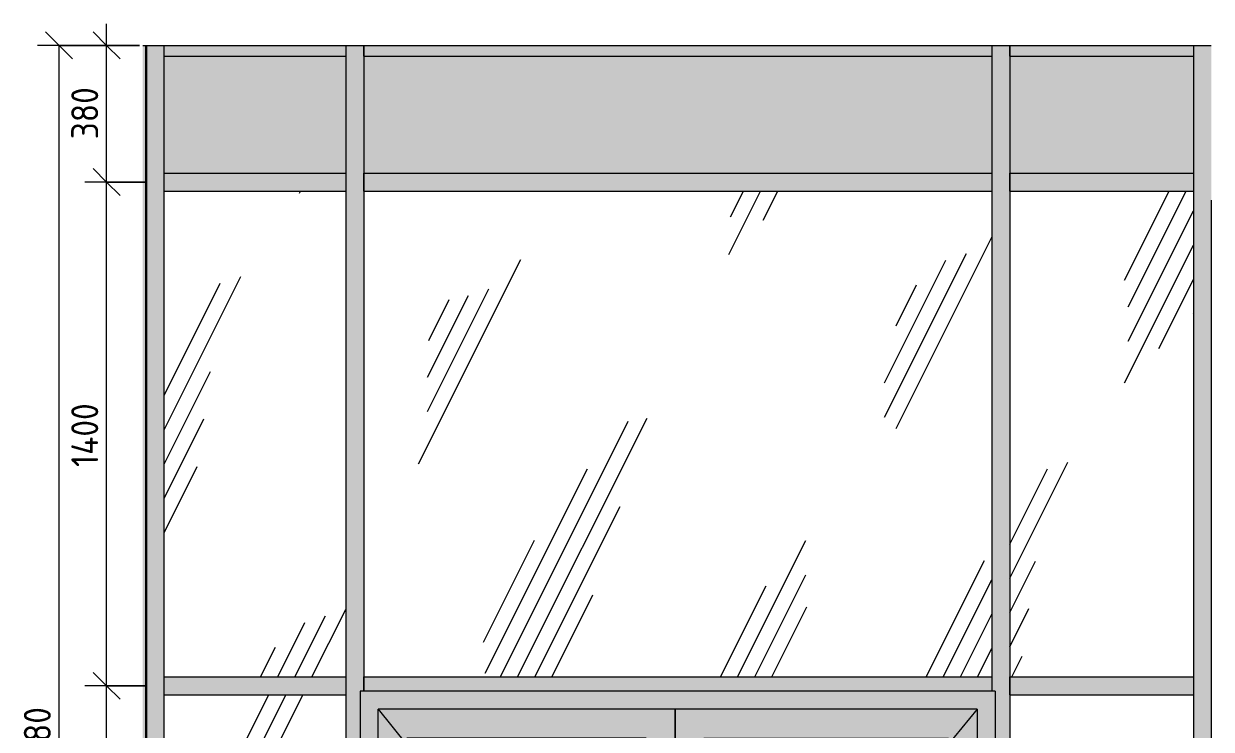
# Model space of a CAD drawing. Header units: millimetres. Extents: x 6259 to 26612, y 3838 to 8230.
# Drawn here: x 13268 to 16567, y 6179 to 8140 of the extents above; entities that cross this region are included whole.
import ezdxf

# ---------------------------------------------------------------- set-up
doc = ezdxf.new("R2010")
doc.units = ezdxf.units.MM
for name, color, linetype, lineweight in [('A-ANNO-DIMS', 7, 'Continuous', 9), ('A-ANNO-DIMS-50', 7, 'Continuous', 9), ('A-DOOR', 7, 'Continuous', 9), ('A-FLOR', 7, 'Continuous', 9), ('A-GLAZ-CURT', 7, 'Continuous', 9), ('A-GLAZ-CWMG', 7, 'Continuous', 9), ('I-WALL', 7, 'Continuous', 9)]:
    doc.layers.add(name, color=color, linetype=linetype, lineweight=lineweight)
for name, color, linetype, lineweight, true_color in [('A-DOOR-GLAZ', 7, 'Continuous', 9, 0x8080ff), ('A-WALL-1', 7, 'Continuous', 25, 0x3c3c3c), ('A-WALL-FNSH-1', 7, 'Continuous', 25, 0x3c3c3c), ('I-WALL-1', 7, 'Continuous', 9, 0x787878)]:
    doc.layers.add(name, color=color, linetype=linetype, lineweight=lineweight, true_color=true_color)
doc.styles.add('ISOCPEUR', font='isocpeur.ttf', dxfattribs={"width": 0.9, "height": 75})
doc.dimstyles.new('ISO-1_5', dxfattribs={"dimscale": 304.8, "dimtxt": 74.698588, "dimasz": 0.246063, "dimexe": 0.19685, "dimexo": 0, "dimgap": 0, "dimtad": 1, "dimdec": 0, "dimrnd": 10, "dimzin": 0, "dimdsep": 46, "dimtxsty": 'ISOCPEUR', "dimblk1": 'OBLIQUE', "dimblk2": 'OBLIQUE', "dimsah": 1, "dimcen": 0.09, "dimdle": 0.19685, "dimazin": 0, "dimtfac": 1, "dimtdec": 4, "dimtix": 1, "dimtmove": 0, "dimatfit": 3, "dimfxl": 1, "dimtvp": 1, "dimtolj": 1, "dimtzin": 0, "dimarcsym": 2})
pattern_1 = [(63.435, (-9509.3, 63.5), (-511.17, 1533.5), [635, -381, 635, -381, -807.8]), (63.435, (-9509.3, 63.5), (-511.17, 1533.5), [-2032, 254, -553.8]), (63.435, (-9541, 95.2), (-511.17, 1533.5), [508, -635, 381, -381, -934.8]), (63.435, (-9541, 95.2), (-511.17, 1533.5), [-1905, 444.5, -490.3]), (63.435, (-9541, 190.5), (-511.17, 1533.5), [381, -762, 254, -381, -1061.8]), (63.435, (-9541, 190.5), (-511.17, 1533.5), [-1778, 571.5, -490.3]), (63.435, (-9445.8, 95.2), (-511.17, 1533.5), [381, -762, 317.5, -12809.3]), (63.435, (-9350.5, 190.5), (-511.17, 1533.5), [190.5, -952.5, 127, -12999.8]), (63.435, (-9509.3, 349.2), (-511.17, 1533.5), [127, -952.5, 127, -508, -1125.3]), (63.435, (-9509.3, 349.2), (-511.17, 1533.5), [-1714.5, 317.5, -807.8]), (63.435, (-8937.8, 254), (-511.17, 1533.5), [635, -952.5, 762, -503]), (63.435, (-8937.8, 158.8), (-511.17, 1533.5), [889, -635, 952.5, -376]), (63.435, (-8874.3, 190.5), (-511.17, 1533.5), [1016, -508, 762, -553.8]), (63.435, (-8779, 285.8), (-511.17, 1533.5), [635, -889, 508, -807.8]), (63.435, (-8874.3, 476.2), (-511.17, 1533.5), [317.5, -1270, 381, -871.3]), (63.435, (-8683.8, 381), (-511.17, 1533.5), [254, -1270, 254, -1061.8])]

# ---------------------------------------------------------------- blocks, each defined once
blk = doc.blocks.new('Прямоугольный импост - Импост структурный с накладкой - 160мм Темный-32387058-В-16_2 этаж')
at = {"layer": 'A-GLAZ-CWMG'}
blk.add_hatch(color=256, dxfattribs=at).paths.add_polyline_path([(-8480.4, 8050), (-7970, 8050), (-7970, 8080), (-8480.4, 8080), (-8480.4, 8060)])
for p, q in [((-8480.4, 8050), (-8480.4, 8080)), ((-7970, 8080), (-7970, 8050)), ((-8480.4, 8050), (-7970, 8050))]:
    blk.add_line(p, q, dxfattribs=at)
blk = doc.blocks.new('Прямоугольный импост - Импост структурный с накладкой - 160мм Темный-30756008-В-16_2 этаж')
at = {"layer": 'A-GLAZ-CWMG'}
blk.add_hatch(color=256, dxfattribs=at).paths.add_polyline_path([(-7970, 4200), (-7936, 4200), (-7936, 4250), (-7921, 4250), (-7920.5, 6300), (-7970, 6300), (-7970, 4212.5)])
blk.add_line((-7970, 6300), (-7970, 4200), dxfattribs=at)
blk = doc.blocks.new('Прямоугольный импост - Импост структурный с накладкой - 160мм Темный-32352606-В-16_2 этаж')
at = {"layer": 'A-GLAZ-CWMG'}
blk.add_hatch(color=256, dxfattribs=at).paths.add_polyline_path([(-10840, 7700), (-10830, 7700), (-10830, 8080), (-10880, 8080), (-10880, 7700)])
blk.add_line((-10830, 7700), (-10830, 8080), dxfattribs=at)
blk = doc.blocks.new('Системная панель - Стекло - 40мм-32387041-В-16_2 этаж')
at = {"layer": 'A-GLAZ-CURT'}
h = blk.add_hatch(dxfattribs=at)
h.set_pattern_fill('FP_3', color=256, style=0, pattern_type=2)
h.set_pattern_definition(pattern_1)
h.paths.add_polyline_path([(-10830, 4250), (-10325.4, 4250), (-10325.4, 6275), (-10830, 6275), (-10830, 5165.5)])
blk = doc.blocks.new('Прямоугольный импост - Импост структурный с накладкой - 160мм Темный-32387038-В-16_2 этаж')
at = {"layer": 'A-GLAZ-CWMG'}
blk.add_hatch(color=256, dxfattribs=at).paths.add_polyline_path([(-10830, 8050), (-10325.4, 8050), (-10325.4, 8080), (-10830, 8080), (-10830, 8060)])
for p, q in [((-10830, 8050), (-10830, 8080)), ((-10325.4, 8080), (-10325.4, 8050)), ((-10830, 8050), (-10325.4, 8050))]:
    blk.add_line(p, q, dxfattribs=at)
blk = doc.blocks.new('Прямоугольный импост - Импост структурный с накладкой - 160мм Темный-30755591-В-16_2 этаж')
at = {"layer": 'A-GLAZ-CWMG'}
blk.add_hatch(color=256, dxfattribs=at).paths.add_polyline_path([(-10325.4, 4202), (-10285.4, 4202), (-10285.4, 6285), (-10275.4, 6285), (-10275.4, 6300), (-10325.4, 6300), (-10325.4, 4240)])
for p, q in [((-10325.4, 6300), (-10325.4, 4202)), ((-10275.4, 6300), (-10275.4, 6285))]:
    blk.add_line(p, q, dxfattribs=at)
blk = doc.blocks.new('Системная панель - Стекло - 40мм-32387061-В-16_2 этаж')
at = {"layer": 'A-GLAZ-CURT'}
h = blk.add_hatch(dxfattribs=at)
h.set_pattern_fill('FP_3', color=256, style=0, pattern_type=2)
h.set_pattern_definition(pattern_1)
h.paths.add_polyline_path([(-7970, 4250), (-7970, 6275), (-8480.4, 6275), (-8480.4, 4250)])
blk = doc.blocks.new('Прямоугольный импост - Импост структурный с накладкой - 160мм Темный-32355002-В-16_2 этаж')
at = {"layer": 'A-GLAZ-CWMG'}
blk.add_hatch(color=256, dxfattribs=at).paths.add_polyline_path([(-9404.8, 8050), (-8530.4, 8050), (-8530.4, 8080), (-10275.4, 8080), (-10275.4, 8050)])
for p, q in [((-10275.4, 8050), (-10275.4, 8080)), ((-8530.4, 8080), (-8530.4, 8050)), ((-10275.4, 8050), (-8530.4, 8050))]:
    blk.add_line(p, q, dxfattribs=at)
blk = doc.blocks.new('Прямоугольный импост - Импост структурный с накладкой - 160мм Темный-V1-В-16_2 этаж')
at = {"layer": 'A-GLAZ-CWMG'}
blk.add_hatch(color=256, dxfattribs=at).paths.add_polyline_path([(-8490.4, 4202), (-8480.4, 4202), (-8480.4, 6300), (-8530.4, 6300), (-8530.4, 6285), (-8520.4, 6285), (-8520.4, 4202)])
for p, q in [((-8530.4, 6300), (-8530.4, 6285)), ((-8480.4, 6300), (-8480.4, 4202))]:
    blk.add_line(p, q, dxfattribs=at)
blk = doc.blocks.new('Системная панель - Стекло - 40мм-32424180-В-16_2 этаж')
at = {"layer": 'A-GLAZ-CURT'}
h = blk.add_hatch(dxfattribs=at)
h.set_pattern_fill('FP_3', color=256, style=0, pattern_type=2)
h.set_pattern_definition(pattern_1)
h.paths.add_polyline_path([(-10830, 6325), (-10325.4, 6325), (-10325.4, 7675), (-10830, 7675), (-10830, 7108.6)])
blk = doc.blocks.new('Системная панель - Стекло - 40мм-32354600-В-16_2 этаж')
at = {"layer": 'A-GLAZ-CURT'}
h = blk.add_hatch(dxfattribs=at)
h.set_pattern_fill('FP_3', color=256, style=0, pattern_type=2)
h.set_pattern_definition(pattern_1)
h.paths.add_polyline_path([(-8530.4, 6325), (-8530.4, 7675), (-10275.4, 7675), (-10275.4, 6325), (-9404.8, 6325)])
blk = doc.blocks.new('Системная панель - Стекло - 40мм-32411756-В-16_2 этаж')
at = {"layer": 'A-GLAZ-CURT'}
h = blk.add_hatch(dxfattribs=at)
h.set_pattern_fill('FP_3', color=256, style=0, pattern_type=2)
h.set_pattern_definition(pattern_1)
h.paths.add_polyline_path([(-8480.4, 6325), (-7970, 6325), (-7970, 7675), (-8480.4, 7675), (-8480.4, 7108.6)])
blk = doc.blocks.new('Прямоугольный импост - Импост структурный с накладкой - 160мм Темный-32352607-В-16_2 этаж')
at = {"layer": 'A-GLAZ-CWMG'}
blk.add_hatch(color=256, dxfattribs=at).paths.add_polyline_path([(-7960, 6300), (-7920.5, 6300), (-7920.5, 7700), (-7970, 7700), (-7970, 6300)])
blk.add_line((-7970, 7700), (-7970, 6300), dxfattribs=at)
blk = doc.blocks.new('Прямоугольный импост - Импост структурный с накладкой - 160мм Темный-30755595-В-16_2 этаж')
at = {"layer": 'A-GLAZ-CWMG'}
blk.add_hatch(color=256, dxfattribs=at).paths.add_polyline_path([(-10830, 4200), (-10830, 6300), (-10880, 6300), (-10880, 4200), (-10879, 4200.5), (-10879, 4250), (-10864, 4250), (-10864, 4200), (-10840, 4200)])
blk.add_line((-10830, 4200), (-10830, 6300), dxfattribs=at)
blk = doc.blocks.new('Прямоугольный импост - Импост структурный с накладкой - 160мм Темный-32355005-В-16_2 этаж')
at = {"layer": 'A-GLAZ-CWMG'}
blk.add_hatch(color=256, dxfattribs=at).paths.add_polyline_path([(-10275.4, 6285), (-8530.4, 6285), (-8530.4, 6325), (-10275.4, 6325), (-10275.4, 6315)])
for p, q in [((-10275.4, 6285), (-10275.4, 6325)), ((-10275.4, 6325), (-8530.4, 6325)), ((-8530.4, 6325), (-8530.4, 6285))]:
    blk.add_line(p, q, dxfattribs=at)
blk = doc.blocks.new('Прямоугольный импост - Импост структурный с накладкой - 160мм Темный-32387060-В-16_2 этаж')
at = {"layer": 'A-GLAZ-CWMG'}
blk.add_hatch(color=256, dxfattribs=at).paths.add_polyline_path([(-7970, 6275), (-7970, 6325), (-8480.4, 6325), (-8480.4, 6275)])
for p, q in [((-8480.4, 6275), (-8480.4, 6325)), ((-8480.4, 6325), (-7970, 6325)), ((-7970, 6325), (-7970, 6275)), ((-8480.4, 6275), (-7970, 6275))]:
    blk.add_line(p, q, dxfattribs=at)
blk = doc.blocks.new('Прямоугольный импост - Импост структурный с накладкой - 160мм Темный-32352604-В-16_2 этаж')
at = {"layer": 'A-GLAZ-CWMG'}
blk.add_hatch(color=256, dxfattribs=at).paths.add_polyline_path([(-10325.4, 6300), (-10275.4, 6300), (-10275.4, 7700), (-10325.4, 7700), (-10325.4, 6315)])
for p, q in [((-10325.4, 7700), (-10325.4, 6300)), ((-10275.4, 7700), (-10275.4, 6300))]:
    blk.add_line(p, q, dxfattribs=at)
blk = doc.blocks.new('Дверь_Витражная_остекление_ - ВВ-16 остекление-32390142-В-16_2 этаж')
at = {"layer": 'A-DOOR'}
blk.add_hatch(color=256, dxfattribs=at).paths.add_polyline_path([(-8570.4, 4200), (-8553, 4200), (-8553, 4202), (-8520.4, 4202), (-8520.4, 6285), (-10285.4, 6285), (-10285.4, 4202), (-10235.4, 4202), (-10235.4, 6235), (-8570.4, 6235), (-8570.4, 4202)])
h = blk.add_hatch(color=256, dxfattribs=at)
h.paths.add_polyline_path([(-9942.9, 4202), (-9410.4, 4202), (-9410.4, 6235), (-10235.4, 6235), (-10235.4, 4202), (-10147, 4202)])
h.paths.add_polyline_path([(-10155.4, 4350), (-10155.4, 6155), (-9490.4, 6155), (-9490.4, 4350), (-10147, 4350)])
h.paths.add_polyline_path([(-9467.8, 4970), (-9470.4, 4970), (-9470.4, 5020), (-9465.4, 5020), (-9465.4, 5377.5), (-9470.4, 5378), (-9470.4, 5427.5), (-9430.4, 5427.5), (-9430.4, 5377.5), (-9435.4, 5377.5), (-9435.4, 5020), (-9430.4, 5020), (-9430.4, 4970), (-9464.6, 4970)])
h = blk.add_hatch(color=256, dxfattribs=at)
h.paths.add_polyline_path([(-8570.4, 4200), (-8570.4, 6235), (-9410.4, 6235), (-9410.4, 4202), (-8618.7, 4202), (-8618.7, 4200)])
h.paths.add_polyline_path([(-9330.4, 4350), (-9330.4, 6155), (-8650.4, 6155), (-8650.4, 4350), (-8662.7, 4350)])
h.paths.add_polyline_path([(-9384.6, 4970), (-9390.4, 4970), (-9390.4, 5020), (-9385.4, 5020), (-9385.4, 5377.5), (-9390.4, 5378), (-9390.4, 5427.5), (-9350.4, 5427.5), (-9350.4, 5377.5), (-9355.4, 5377.5), (-9355.4, 5020), (-9350.4, 5020), (-9350.4, 4970), (-9380.4, 4970)])
h = blk.add_hatch(dxfattribs=at)
h.set_pattern_fill('FP_3', color=256, style=0, pattern_type=2)
h.set_pattern_definition(pattern_1)
h.paths.add_polyline_path([(-9490.4, 4350), (-9490.4, 6155), (-10155.4, 6155), (-10155.4, 4350), (-10147, 4350)])
h = blk.add_hatch(dxfattribs=at)
h.set_pattern_fill('FP_3', color=256, style=0, pattern_type=2)
h.set_pattern_definition(pattern_1)
h.paths.add_polyline_path([(-8650.4, 4350), (-8650.4, 6155), (-9330.4, 6155), (-9330.4, 4350), (-8662.7, 4350)])
for p, q in [((-10285.4, 6285), (-10285.4, 4202)), ((-8520.4, 6285), (-10285.4, 6285)), ((-8520.4, 6285), (-8520.4, 4202)), ((-10235.4, 4202), (-10235.4, 6235)), ((-9410.4, 6235), (-10235.4, 6235)), ((-10235.4, 6235), (-10155.4, 6136.3)), ((-9410.4, 6235), (-9410.4, 4202)), ((-8570.4, 6235), (-9410.4, 6235)), ((-9410.4, 4202), (-9410.4, 6235)), ((-8570.4, 6235), (-9355.4, 5284.1)), ((-8570.4, 6235), (-8570.4, 4200)), ((-9330.4, 4350), (-9330.4, 6155)), ((-9330.4, 6155), (-8650.4, 6155)), ((-8650.4, 6155), (-8650.4, 4350)), ((-9470.4, 5427.5), (-9470.4, 5400)), ((-9470.4, 5427.5), (-9430.4, 5427.5)), ((-9430.4, 5400), (-9430.4, 5427.5)), ((-9390.4, 5427.5), (-9390.4, 5400)), ((-9350.4, 5427.5), (-9390.4, 5427.5)), ((-9350.4, 5400), (-9350.4, 5427.5)), ((-9430.4, 5400), (-9470.4, 5400)), ((-9470.4, 5400), (-9470.4, 5377.5)), ((-9465.4, 5400), (-9465.4, 5000)), ((-9435.4, 5000), (-9435.4, 5400)), ((-9430.4, 5377.5), (-9430.4, 5400)), ((-9350.4, 5400), (-9390.4, 5400)), ((-9390.4, 5400), (-9390.4, 5377.5)), ((-9385.4, 5400), (-9385.4, 5000)), ((-9355.4, 5000), (-9355.4, 5400)), ((-9350.4, 5377.5), (-9350.4, 5400)), ((-9470.4, 5377.5), (-9465.4, 5377.5)), ((-9435.5, 5377.5), (-9430.4, 5377.5)), ((-9390.4, 5377.5), (-9385.4, 5377.5)), ((-9355.5, 5377.5), (-9350.4, 5377.5)), ((-9490.4, 5316.2), (-9465.4, 5285.3)), ((-9435.4, 5248.3), (-9410.4, 5217.5)), ((-9385.4, 5247.8), (-9410.4, 5217.5)), ((-9410.4, 5217.5), (-9435.4, 5186.7)), ((-9410.4, 5217.5), (-9385.4, 5187.2)), ((-9465.4, 5149.7), (-9490.4, 5118.8)), ((-9355.4, 5150.9), (-8570.4, 4200)), ((-9470.4, 4997.5), (-9470.4, 5020)), ((-9470.4, 5020), (-9465.4, 5020)), ((-9435.4, 5020), (-9430.4, 5020)), ((-9430.4, 5020), (-9430.4, 4997.5)), ((-9390.4, 4997.5), (-9390.4, 5020)), ((-9390.4, 5020), (-9385.4, 5020)), ((-9355.4, 5020), (-9350.4, 5020)), ((-9350.4, 5020), (-9350.4, 4997.5)), ((-9470.4, 4997.5), (-9470.4, 4970)), ((-9470.4, 4997.5), (-9430.4, 4997.5)), ((-9435.4, 5000), (-9465.4, 5000)), ((-9430.4, 4970), (-9430.4, 4997.5)), ((-9390.4, 4997.5), (-9390.4, 4970)), ((-9390.4, 4997.5), (-9350.4, 4997.5)), ((-9355.4, 5000), (-9385.4, 5000)), ((-9350.4, 4970), (-9350.4, 4997.5)), ((-9430.4, 4970), (-9470.4, 4970)), ((-9350.4, 4970), (-9390.4, 4970)), ((-10113.8, 4350), (-10233.8, 4202)), ((-8650.4, 4350), (-9330.4, 4350))]:
    blk.add_line(p, q, dxfattribs=at)
at = {"layer": 'A-DOOR-GLAZ'}
for p, q in [((-9490.4, 6155), (-10155.4, 6155)), ((-10155.4, 4350), (-10155.4, 6155)), ((-9490.4, 6155), (-9490.4, 4350)), ((-9490.4, 4350), (-10155.4, 4350))]:
    blk.add_line(p, q, dxfattribs=at)
blk = doc.blocks.new('Прямоугольный импост - Импост структурный с накладкой - 160мм Темный-32387081-В-16_2 этаж')
at = {"layer": 'A-GLAZ-CWMG'}
blk.add_hatch(color=256, dxfattribs=at).paths.add_polyline_path([(-10830, 6275), (-10325.4, 6275), (-10325.4, 6325), (-10830, 6325), (-10830, 6285)])
for p, q in [((-10830, 6275), (-10830, 6325)), ((-10830, 6325), (-10325.4, 6325)), ((-10325.4, 6325), (-10325.4, 6275)), ((-10830, 6275), (-10325.4, 6275))]:
    blk.add_line(p, q, dxfattribs=at)
blk = doc.blocks.new('Системная панель - Сэндвич - 40мм-32424181-В-16_2 этаж')
at = {"layer": 'A-GLAZ-CURT'}
blk.add_hatch(color=256, dxfattribs=at).paths.add_polyline_path([(-10830, 7725), (-10325.4, 7725), (-10325.4, 8050), (-10830, 8050)])
blk = doc.blocks.new('Системная панель - Сэндвич - 40мм-32354713-В-16_2 этаж')
at = {"layer": 'A-GLAZ-CURT'}
blk.add_hatch(color=256, dxfattribs=at).paths.add_polyline_path([(-9404.8, 7725), (-8530.4, 7725), (-8530.4, 8050), (-10275.4, 8050), (-10275.4, 7725)])
blk = doc.blocks.new('Системная панель - Сэндвич - 40мм-32411801-В-16_2 этаж')
at = {"layer": 'A-GLAZ-CURT'}
blk.add_hatch(color=256, dxfattribs=at).paths.add_polyline_path([(-8480.4, 7725), (-7970, 7725), (-7970, 8050), (-8480.4, 8050)])
blk = doc.blocks.new('Прямоугольный импост - Импост структурный с накладкой - 160мм Темный-32352608-В-16_2 этаж')
at = {"layer": 'A-GLAZ-CWMG'}
blk.add_hatch(color=256, dxfattribs=at).paths.add_polyline_path([(-7970, 7700), (-7920.5, 7700), (-7920.5, 8080), (-7970, 8080), (-7970, 7715)])
blk.add_line((-7970, 8080), (-7970, 7700), dxfattribs=at)
blk = doc.blocks.new('Прямоугольный импост - Импост структурный с накладкой - 160мм Темный-32352609-В-16_2 этаж')
at = {"layer": 'A-GLAZ-CWMG'}
blk.add_hatch(color=256, dxfattribs=at).paths.add_polyline_path([(-10830, 6300), (-10830, 7700), (-10880, 7700), (-10880, 6300), (-10840, 6300)])
blk.add_line((-10830, 6300), (-10830, 7700), dxfattribs=at)
blk = doc.blocks.new('Прямоугольный импост - Импост структурный с накладкой - 160мм Темный-V2-В-16_2 этаж')
at = {"layer": 'A-GLAZ-CWMG'}
blk.add_hatch(color=256, dxfattribs=at).paths.add_polyline_path([(-8530.4, 7675), (-8530.4, 7725), (-10275.4, 7725), (-10275.4, 7675), (-9404.8, 7675)])
for p, q in [((-10275.4, 7675), (-10275.4, 7725)), ((-10275.4, 7725), (-8530.4, 7725)), ((-8530.4, 7725), (-8530.4, 7675)), ((-10275.4, 7675), (-8530.4, 7675))]:
    blk.add_line(p, q, dxfattribs=at)
blk = doc.blocks.new('Прямоугольный импост - Импост структурный с накладкой - 160мм Темный-32352605-В-16_2 этаж')
at = {"layer": 'A-GLAZ-CWMG'}
blk.add_hatch(color=256, dxfattribs=at).paths.add_polyline_path([(-10275.4, 7700), (-10275.4, 8080), (-10325.4, 8080), (-10325.4, 7700), (-10285.4, 7700)])
for p, q in [((-10325.4, 8080), (-10325.4, 7700)), ((-10275.4, 8080), (-10275.4, 7700))]:
    blk.add_line(p, q, dxfattribs=at)
blk = doc.blocks.new('DIMBLOCK25-В-16_2 этаж')
at = {"layer": 'A-ANNO-DIMS-50', "lineweight": 20}
for p, q in [((13497.9, 6300), (13460.4, 6337.5)), ((13497.9, 6300), (13535.4, 6262.5)), ((13497.9, 4200), (13460.4, 4237.5)), ((13497.9, 4200), (13535.4, 4162.5))]:
    blk.add_line(p, q, dxfattribs=at)
at = {"layer": 'A-ANNO-DIMS-50'}
for p, q in [((13607.8, 6300), (13437.9, 6300)), ((13497.9, 4140), (13497.9, 6300)), ((13497.9, 6300), (13607.8, 6300)), ((13589.5, 4200), (13437.9, 4200)), ((13497.9, 4200), (13599.4, 4200))]:
    blk.add_line(p, q, dxfattribs=at)
at = {"layer": 'A-ANNO-DIMS-50', "color": 0, "insert": (13399.9, 5161.7), "char_height": 75, "width": 212.029, "attachment_point": 1, "rotation": 90, "line_spacing_factor": 1.149209, "style": 'ISOCPEUR'}
blk.add_mtext('2100', dxfattribs=at)
blk = doc.blocks.new('_Oblique')
at = {"color": 0, "linetype": 'ByBlock', "lineweight": -2}
blk.add_line((-0.5, -0.5), (0.5, 0.5), dxfattribs=at)
blk = doc.blocks.new('DIMBLOCK26-В-16_2 этаж')
at = {"layer": 'A-ANNO-DIMS-50', "lineweight": 20}
for p, q in [((13497.9, 7700), (13460.4, 7737.5)), ((13497.9, 7700), (13535.4, 7662.5)), ((13497.9, 6300), (13460.4, 6337.5)), ((13497.9, 6300), (13535.4, 6262.5))]:
    blk.add_line(p, q, dxfattribs=at)
at = {"layer": 'A-ANNO-DIMS-50'}
for p, q in [((13607.8, 7700), (13437.9, 7700)), ((13497.9, 6300), (13497.9, 7700)), ((13497.9, 7700), (13607.8, 7700)), ((13607.8, 6300), (13437.9, 6300)), ((13497.9, 6300), (13607.8, 6300))]:
    blk.add_line(p, q, dxfattribs=at)
at = {"layer": 'A-ANNO-DIMS-50', "color": 0, "insert": (13399.9, 6908.1), "char_height": 75, "width": 220.648, "attachment_point": 1, "rotation": 90, "line_spacing_factor": 1.149209, "style": 'ISOCPEUR'}
blk.add_mtext('1400', dxfattribs=at)
blk = doc.blocks.new('DIMBLOCK27-В-16_2 этаж')
at = {"layer": 'A-ANNO-DIMS-50', "lineweight": 20}
for p, q in [((13497.9, 8080), (13460.4, 8117.5)), ((13497.9, 8080), (13535.4, 8042.5)), ((13497.9, 7700), (13460.4, 7737.5)), ((13497.9, 7700), (13535.4, 7662.5))]:
    blk.add_line(p, q, dxfattribs=at)
at = {"layer": 'A-ANNO-DIMS-50'}
for p, q in [((13497.9, 7700), (13497.9, 8140)), ((13589.5, 8080), (13437.9, 8080)), ((13497.9, 8080), (13589.5, 8080)), ((13607.8, 7700), (13437.9, 7700)), ((13497.9, 7700), (13607.8, 7700))]:
    blk.add_line(p, q, dxfattribs=at)
at = {"layer": 'A-ANNO-DIMS-50', "color": 0, "insert": (13399.9, 7818.9), "char_height": 75, "width": 170.658, "attachment_point": 1, "rotation": 90, "line_spacing_factor": 1.149209, "style": 'ISOCPEUR'}
blk.add_mtext('380', dxfattribs=at)
blk = doc.blocks.new('DIMBLOCK28-В-16_2 этаж')
at = {"layer": 'A-ANNO-DIMS-50', "lineweight": 20}
for p, q in [((13366.2, 8080), (13328.7, 8117.5)), ((13366.2, 8080), (13403.7, 8042.5)), ((13366.2, 4200), (13328.7, 4237.5)), ((13366.2, 4200), (13403.7, 4162.5))]:
    blk.add_line(p, q, dxfattribs=at)
at = {"layer": 'A-ANNO-DIMS-50'}
for p, q in [((13589.5, 8080), (13306.2, 8080)), ((13366.2, 4140), (13366.2, 8080)), ((13366.2, 8080), (13589.5, 8080)), ((13607.8, 4200), (13306.2, 4200)), ((13366.2, 4200), (13607.8, 4200))]:
    blk.add_line(p, q, dxfattribs=at)
at = {"layer": 'A-ANNO-DIMS-50', "color": 0, "insert": (13268.2, 6045.2), "char_height": 75, "width": 227.543, "attachment_point": 1, "rotation": 90, "line_spacing_factor": 1.149209, "style": 'ISOCPEUR'}
blk.add_mtext('3880', dxfattribs=at)

msp = doc.modelspace()

# ---------------------------------------------------------------- hatches: boundary and pattern name
at = {"layer": 'I-WALL-1'}
h = msp.add_hatch(dxfattribs=at)
h.set_pattern_fill('FP_2', color=256, style=0, pattern_type=2)
h.set_pattern_definition([(0, (14851.524, 0), (60.96, 15.24), [5.029, -40.691, 5.029, -40.691, -243.84]), (0, (14851.524, 0), (60.96, 15.24), [-91.44, 5.029, -86.411, 5.029, -40.691, -106.68]), (0, (14851.524, 0), (60.96, 15.24), [-228.6, 5.029, -25.451, 5.029, -71.171]), (120, (14874.384, 7.62), (-43.678227, 45.17291), [5.029, -40.691, 5.029, -40.691, -243.84]), (120, (14874.384, 7.62), (-43.678227, 45.17291), [-91.44, 5.029, -86.411, 5.029, -40.691, -106.68]), (120, (14874.384, 7.62), (-43.678227, 45.17291), [-228.6, 5.029, -25.451, 5.029, -71.171]), (240, (14882.004, 38.1), (-17.281773, -60.41291), [5.029, -40.691, 5.029, -40.691, -243.84]), (240, (14882.004, 38.1), (-17.281773, -60.41291), [-91.44, 5.029, -86.411, 5.029, -40.691, -106.68]), (240, (14882.004, 38.1), (-17.281773, -60.41291), [-228.6, 5.029, -25.451, 5.029, -71.171])])
h.paths.add_polyline_path([(13607.8, 4200), (13607.8, 8080), (13598.6, 8080), (13598.6, 4200)])

# ---------------------------------------------------------------- linework, layer by layer
at = {"layer": 'A-FLOR'}
msp.add_line((13598.6, 8080), (16567.3, 8080), dxfattribs=at)
at = {"layer": 'A-WALL-1'}
msp.add_line((13607.8, 4200), (13607.8, 8080.1), dxfattribs=at)
at = {"layer": 'A-WALL-FNSH-1'}
for p, q in [((13607.8, 8080.1), (13607.8, 4200)), ((13608.8, 4200), (13608.8, 8080.1))]:
    msp.add_line(p, q, dxfattribs=at)
at = {"layer": 'I-WALL'}
for p, q in [((16567.3, 7650), (16566.8, 7650)), ((16566.8, 7650), (16566.8, 4200)), ((16566.8, 6800), (16567.3, 6800)), ((16567.3, 6400), (16566.8, 6400))]:
    msp.add_line(p, q, dxfattribs=at)

# ---------------------------------------------------------------- block references
at = {"layer": 'A-DOOR'}
msp.add_blockref('Дверь_Витражная_остекление_ - ВВ-16 остекление-32390142-В-16_2 этаж', (24487.8, 0), dxfattribs=at)
at = {"layer": 'A-GLAZ-CURT'}
for name in ['Системная панель - Сэндвич - 40мм-32424181-В-16_2 этаж', 'Системная панель - Сэндвич - 40мм-32354713-В-16_2 этаж', 'Системная панель - Сэндвич - 40мм-32411801-В-16_2 этаж', 'Системная панель - Стекло - 40мм-32424180-В-16_2 этаж', 'Системная панель - Стекло - 40мм-32354600-В-16_2 этаж', 'Системная панель - Стекло - 40мм-32411756-В-16_2 этаж', 'Системная панель - Стекло - 40мм-32387041-В-16_2 этаж', 'Системная панель - Стекло - 40мм-32387061-В-16_2 этаж']:
    msp.add_blockref(name, (24487.8, 0), dxfattribs=at)
at = {"layer": 'A-GLAZ-CWMG'}
for name, p in [('Прямоугольный импост - Импост структурный с накладкой - 160мм Темный-32352606-В-16_2 этаж', (24487.8, 0)), ('Прямоугольный импост - Импост структурный с накладкой - 160мм Темный-32387038-В-16_2 этаж', (24487.8, 0)), ('Прямоугольный импост - Импост структурный с накладкой - 160мм Темный-32352605-В-16_2 этаж', (24487.8, 0)), ('Прямоугольный импост - Импост структурный с накладкой - 160мм Темный-32355002-В-16_2 этаж', (24487.8, 0)), ('Прямоугольный импост - Импост структурный с накладкой - 160мм Темный-32352605-В-16_2 этаж', (26282.8, 0)), ('Прямоугольный импост - Импост структурный с накладкой - 160мм Темный-32387058-В-16_2 этаж', (24487.8, 0)), ('Прямоугольный импост - Импост структурный с накладкой - 160мм Темный-32352608-В-16_2 этаж', (24487.8, 0)), ('Прямоугольный импост - Импост структурный с накладкой - 160мм Темный-32387081-В-16_2 этаж', (24487.8, 1400)), ('Прямоугольный импост - Импост структурный с накладкой - 160мм Темный-V2-В-16_2 этаж', (24487.8, 0)), ('Прямоугольный импост - Импост структурный с накладкой - 160мм Темный-32387060-В-16_2 этаж', (24487.8, 1400)), ('Прямоугольный импост - Импост структурный с накладкой - 160мм Темный-32352609-В-16_2 этаж', (24487.8, 0)), ('Прямоугольный импост - Импост структурный с накладкой - 160мм Темный-32352604-В-16_2 этаж', (24487.8, 0)), ('Прямоугольный импост - Импост структурный с накладкой - 160мм Темный-32352604-В-16_2 этаж', (26282.8, 0)), ('Прямоугольный импост - Импост структурный с накладкой - 160мм Темный-32352607-В-16_2 этаж', (24487.8, 0)), ('Прямоугольный импост - Импост структурный с накладкой - 160мм Темный-32387081-В-16_2 этаж', (24487.8, 0)), ('Прямоугольный импост - Импост структурный с накладкой - 160мм Темный-32355005-В-16_2 этаж', (24487.8, 0)), ('Прямоугольный импост - Импост структурный с накладкой - 160мм Темный-32387060-В-16_2 этаж', (24487.8, 0)), ('Прямоугольный импост - Импост структурный с накладкой - 160мм Темный-30755595-В-16_2 этаж', (24487.8, 0)), ('Прямоугольный импост - Импост структурный с накладкой - 160мм Темный-30755591-В-16_2 этаж', (24487.8, 0)), ('Прямоугольный импост - Импост структурный с накладкой - 160мм Темный-V1-В-16_2 этаж', (24487.8, 0)), ('Прямоугольный импост - Импост структурный с накладкой - 160мм Темный-30756008-В-16_2 этаж', (24487.8, 0))]:
    msp.add_blockref(name, p, dxfattribs=at)

# ---------------------------------------------------------------- dimensions: what is measured, and where the dimension line sits
at = {"layer": 'A-ANNO-DIMS'}
for base, p1, p2, override, picture, middle in [((13366.2, 8080), (13607.8, 4200), (13589.5, 8080), {"dimpost": '<>', "dimfxl": 3880.043126}, 'DIMBLOCK28-В-16_2 этаж', (13328.7, 6140)), ((13497.9, 8080), (13607.8, 7700), (13589.5, 8080), {"dimpost": '<>', "dimfxl": 380.440086}, 'DIMBLOCK27-В-16_2 этаж', (13460.4, 7890)), ((13497.9, 7700), (13607.8, 6300), (13607.8, 7700), {"dimpost": '<>', "dimfxl": 1400}, 'DIMBLOCK26-В-16_2 этаж', (13460.4, 7000)), ((13497.9, 6300), (13589.5, 4200), (13607.8, 6300), {"dimpost": '<>', "dimfxl": 2100.079679}, 'DIMBLOCK25-В-16_2 этаж', (13460.4, 5250))]:
    dim = msp.add_linear_dim(base=base, p1=p1, p2=p2, angle=90, dimstyle='ISO-1_5', override=override, dxfattribs=at)
    dim.commit()
    dim.dimension.update_dxf_attribs({"geometry": picture, "text_midpoint": middle})

doc.saveas('drawing.dxf')
